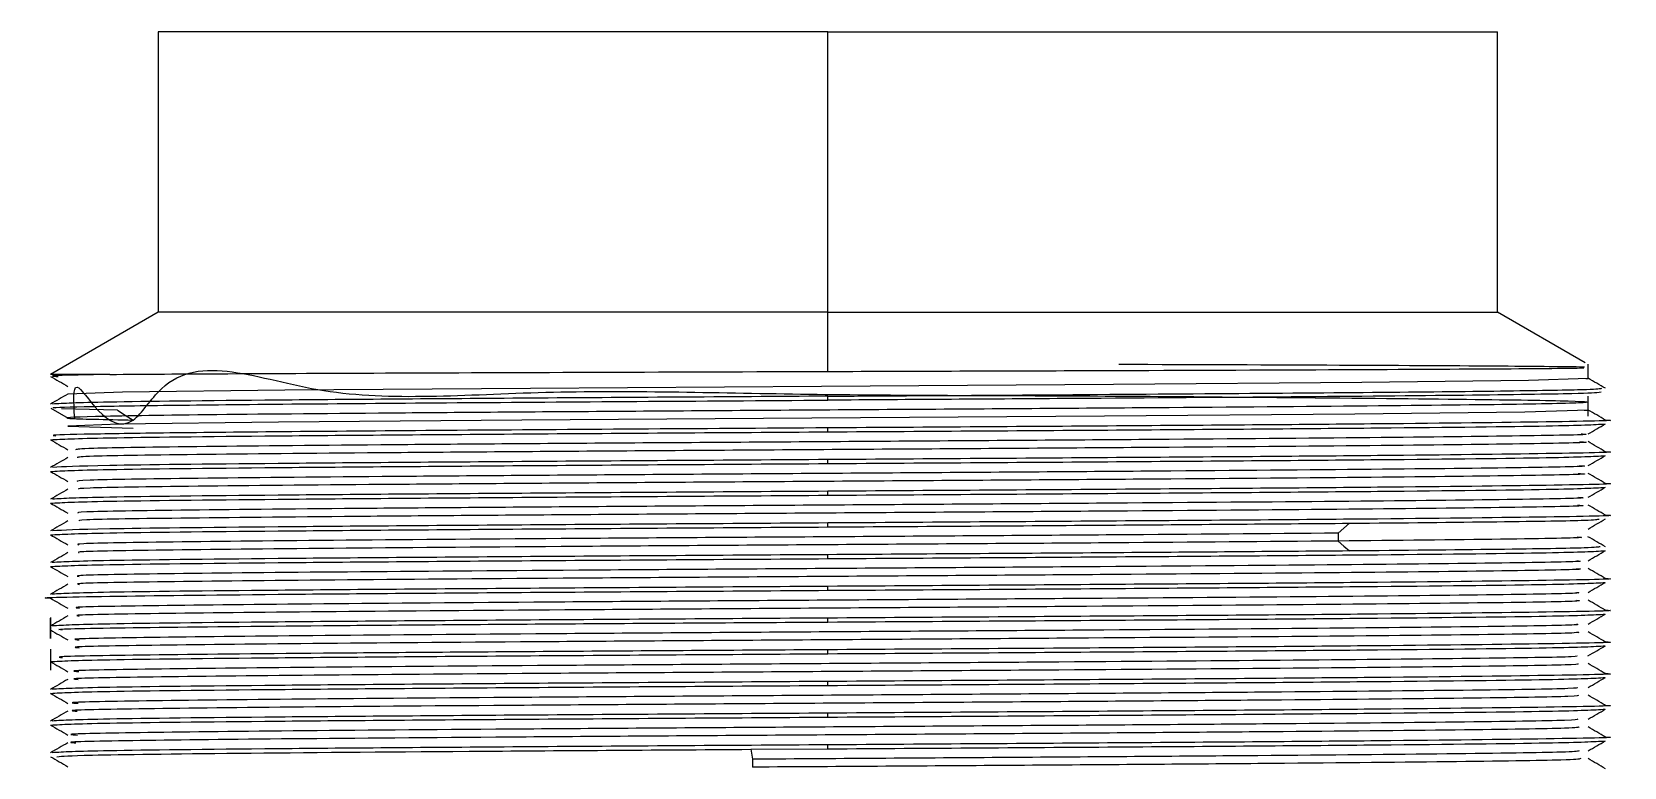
# Model space of a CAD drawing. Header units: millimetres. Extents: x 101 to 291, y 114 to 180.
# Drawn here: x 217.64 to 224.12, y 177.11 to 180.1 of the extents above; entities that cross this region are included whole.
import ezdxf

# ---------------------------------------------------------------- set-up
doc = ezdxf.new("R2010")
doc.units = ezdxf.units.MM

msp = doc.modelspace()

# ---------------------------------------------------------------- linework, layer by layer
at = {"color": 7, "linetype": 'Continuous', "lineweight": 25}
for p, q in [((218.1586, 180.0999), (218.1586, 178.9589)), ((220.8836, 180.0999), (218.1586, 180.0999)), ((220.8836, 178.9589), (220.8836, 180.0999)), ((220.8836, 180.0999), (223.6086, 180.0999)), ((223.6086, 178.9589), (223.6086, 180.0999)), ((218.1586, 178.9589), (217.72, 178.7057)), ((220.8836, 178.9589), (218.1586, 178.9589)), ((220.8836, 178.7178), (220.8836, 178.9589)), ((220.8836, 178.9589), (223.6086, 178.9589)), ((223.9646, 178.7534), (223.6086, 178.9589)), ((223.9772, 178.6894), (223.9772, 178.7468)), ((217.9609, 178.7057), (217.72, 178.7057)), ((220.8836, 178.6009), (220.8836, 178.617)), ((223.9772, 178.5355), (223.9772, 178.6178)), ((217.7207, 178.5684), (217.7914, 178.5276)), ((217.9919, 178.56), (217.7651, 178.5652)), ((220.8836, 178.4719), (220.8836, 178.488)), ((220.8836, 178.3429), (220.8836, 178.359)), ((220.8836, 178.2139), (220.8836, 178.23)), ((220.8836, 178.0849), (220.8836, 178.101)), ((222.9598, 178.0597), (222.9598, 178.0274)), ((220.8836, 177.9559), (220.8836, 177.972)), ((220.8836, 177.8269), (220.8836, 177.843)), ((217.72, 177.7165), (217.72, 177.6309)), ((217.72, 177.714), (217.72, 177.6309)), ((217.72, 177.6309), (217.72, 177.714)), ((220.8836, 177.6979), (220.8836, 177.714)), ((217.72, 177.5875), (217.72, 177.5019)), ((220.8836, 177.5689), (220.8836, 177.585)), ((220.8836, 177.4399), (220.8836, 177.456)), ((220.8836, 177.3109), (220.8836, 177.327)), ((220.5696, 177.1798), (220.8836, 177.1819)), ((220.5696, 177.1799), (220.5765, 177.1396)), ((220.8836, 177.1819), (220.8836, 177.198)), ((220.5765, 177.1395), (220.5765, 177.1073))]:
    msp.add_line(p, q, dxfattribs=at)
at = {"color": 7, "linetype": 'Continuous', "lineweight": 25, "flags": 128}
for points in [[(223.9677, 178.6897), (223.9773, 178.6894), (223.7345, 178.6813), (223.0559, 178.6732), (222.0454, 178.6651), (220.8572, 178.657), (219.6731, 178.649), (218.674, 178.6409), (218.0125, 178.6328), (217.7899, 178.6247), (217.7899, 178.6247)], [(223.9615, 178.5607), (223.9769, 178.5601), (223.7193, 178.552), (223.0283, 178.5439), (222.0095, 178.5359), (220.8187, 178.5278), (219.6378, 178.5197), (218.6473, 178.5116), (217.9986, 178.5036), (217.7908, 178.4955), (218.0557, 178.4874), (218.0557, 178.4874)], [(217.9919, 178.5601), (218.0238, 178.5399), (218.0557, 178.5198)], [(223.0066, 178.1), (222.9832, 178.0799), (222.9598, 178.0597)], [(222.9598, 178.0274), (222.9832, 178.0072), (223.0066, 177.9871)]]:
    msp.add_lwpolyline(points, dxfattribs=at)
at = {"color": 7, "linetype": 'Continuous', "lineweight": 25}
for points, knots in [([(217.8184, 178.5282), (217.8141, 178.5928), (217.8026, 178.7671), (217.9886, 178.3756), (218.2628, 178.8277), (218.7987, 178.5695), (219.7105, 178.6518), (220.7709, 178.6208), (221.8416, 178.6201), (222.8006, 178.6113), (223.5343, 178.6047), (223.9567, 178.5975), (224.0182, 178.5905), (223.7116, 178.5834), (223.0729, 178.5764), (222.1771, 178.5693), (221.1294, 178.5622), (220.0528, 178.5551), (219.0742, 178.5481), (218.3063, 178.541), (217.8475, 178.5339), (217.7215, 178.5269), (217.9443, 178.5221), (218.0557, 178.5198)], [0, 0, 0, 0, 0.023196, 0.062577, 0.076601, 0.127902, 0.179203, 0.230505, 0.281806, 0.333107, 0.384408, 0.435709, 0.487009, 0.538309, 0.589609, 0.640908, 0.692207, 0.743506, 0.794805, 0.846104, 0.897403, 0.948702, 1, 1, 1, 1]), ([(217.9609, 178.7057), (218.1057, 178.7067), (218.3951, 178.7087), (219.1091, 178.7117), (219.9556, 178.7148), (220.5744, 178.7168), (220.8836, 178.7178)], [0, 0, 0, 0, 0.2506226, 0.5008305, 0.7506229, 1, 1, 1, 1]), ([(220.8836, 178.7178), (221.2428, 178.719), (221.9603, 178.7213), (222.9115, 178.7248), (223.6059, 178.7284), (223.9799, 178.7314), (223.9604, 178.7332), (223.9534, 178.7339)], [0, 0, 0, 0, 0.219522, 0.438617, 0.657284, 0.875524, 1, 1, 1, 1]), ([(223.962, 178.7354), (223.872, 178.7366), (223.6921, 178.7389), (223.0092, 178.7425), (222.3812, 178.7448), (222.0675, 178.746)], [0, 0, 0, 0, 0.3339896, 0.6673227, 1, 1, 1, 1]), ([(217.7198, 178.6977), (217.7316, 178.6909), (217.7551, 178.6773), (217.7787, 178.6637), (217.7905, 178.6569)], [0, 0, 0, 0, 0.5, 1, 1, 1, 1]), ([(217.9609, 178.7057), (217.8414, 178.7035), (217.6906, 178.7007), (217.7408, 178.698), (217.7512, 178.6974)], [0, 0, 0, 0, 0.79261, 1, 1, 1, 1]), ([(220.8836, 178.617), (221.1683, 178.6188), (221.7378, 178.6225), (222.5296, 178.6281), (223.2038, 178.6336), (223.7039, 178.6392), (224.0076, 178.6445), (224.0252, 178.6479), (224.0333, 178.6495)], [0, 0, 0, 0, 0.170584, 0.341168, 0.511752, 0.682336, 0.85292, 1, 1, 1, 1]), ([(224.0474, 178.6491), (224.0356, 178.656), (224.012, 178.6696), (223.9885, 178.6832), (223.9767, 178.69)], [0, 0, 0, 0, 0.500021, 1, 1, 1, 1]), ([(217.7904, 178.6255), (217.7786, 178.6187), (217.755, 178.6051), (217.7315, 178.5914), (217.7197, 178.5846)], [0, 0, 0, 0, 0.500021, 1, 1, 1, 1]), ([(220.8836, 178.617), (220.469, 178.6143), (219.6399, 178.6089), (218.5947, 178.6009), (217.8686, 178.5929), (217.774, 178.5876), (217.7275, 178.585)], [0, 0, 0, 0, 0.251947, 0.503893, 0.75584, 1, 1, 1, 1]), ([(217.7412, 178.5686), (217.7353, 178.5692), (217.7108, 178.5714), (217.8665, 178.5754), (218.2018, 178.5805), (218.7157, 178.5856), (219.3592, 178.5907), (220.0974, 178.5958), (220.6215, 178.5992), (220.8836, 178.6009)], [0, 0, 0, 0, 0.050507, 0.208756, 0.367004, 0.525254, 0.683502, 0.841751, 1, 1, 1, 1]), ([(224.0301, 178.6328), (224.0087, 178.6309), (223.963, 178.6268), (223.5093, 178.6205), (222.8018, 178.614), (221.8926, 178.6074), (221.2199, 178.6031), (220.8836, 178.6009)], [0, 0, 0, 0, 0.18049, 0.385367, 0.590245, 0.795123, 1, 1, 1, 1]), ([(224.0401, 178.5205), (224.0426, 178.5204), (224.1273, 178.5177), (223.8472, 178.5122), (223.1883, 178.5041), (222.1234, 178.4961), (221.2969, 178.4907), (220.8836, 178.488)], [0, 0, 0, 0, 0.007261, 0.255445, 0.50363, 0.751815, 1, 1, 1, 1]), ([(224.0474, 178.5201), (224.0356, 178.5269), (224.0122, 178.5404), (223.9888, 178.554), (223.9772, 178.5607)], [0, 0, 0, 0, 0.503511, 1, 1, 1, 1]), ([(217.7201, 178.4396), (217.7677, 178.4423), (217.8628, 178.4477), (218.5943, 178.4557), (219.64, 178.4638), (220.4691, 178.4692), (220.8836, 178.4719)], [0, 0, 0, 0, 0.249949, 0.499966, 0.749983, 1, 1, 1, 1]), ([(220.8836, 178.488), (220.6215, 178.4863), (220.0974, 178.4829), (219.3592, 178.4778), (218.7157, 178.4727), (218.2018, 178.4676), (217.8665, 178.4625), (217.7108, 178.4585), (217.7353, 178.4563), (217.7412, 178.4558)], [0, 0, 0, 0, 0.158297, 0.316595, 0.474892, 0.63319, 0.791487, 0.949785, 1, 1, 1, 1]), ([(223.9485, 178.4636), (223.9567, 178.4631), (224.0089, 178.4603), (223.7364, 178.455), (223.1399, 178.4479), (222.2366, 178.4407), (221.1777, 178.4335), (220.0816, 178.4263), (219.0804, 178.4191), (218.3094, 178.4119), (217.8437, 178.4052), (217.8287, 178.401), (217.8221, 178.3991)], [0, 0, 0, 0, 0.020822, 0.132284, 0.243745, 0.355206, 0.466665, 0.578125, 0.689583, 0.801041, 0.912498, 1, 1, 1, 1]), ([(220.8836, 178.4719), (221.2982, 178.4746), (222.1273, 178.4799), (223.173, 178.488), (223.9045, 178.4961), (223.9996, 178.5014), (224.0471, 178.5041)], [0, 0, 0, 0, 0.2500116, 0.5000231, 0.7500345, 1, 1, 1, 1]), ([(223.9767, 178.4634), (223.9886, 178.4702), (224.0122, 178.4839), (224.0359, 178.4975), (224.0477, 178.5044)], [0, 0, 0, 0, 0.499998, 1, 1, 1, 1]), ([(217.7196, 178.4399), (217.7314, 178.433), (217.7551, 178.4194), (217.7787, 178.4057), (217.7905, 178.3989)], [0, 0, 0, 0, 0.5, 1, 1, 1, 1]), ([(223.9415, 178.4318), (223.9533, 178.4312), (224.0115, 178.4282), (223.7387, 178.4228), (223.1393, 178.4156), (222.2368, 178.4084), (221.1776, 178.4012), (220.0817, 178.394), (219.0801, 178.3868), (218.3103, 178.3796), (217.8515, 178.3731), (217.8351, 178.369), (217.8283, 178.3673)], [0, 0, 0, 0, 0.028204, 0.139664, 0.251124, 0.362583, 0.474041, 0.585499, 0.696955, 0.808412, 0.919867, 1, 1, 1, 1]), ([(224.0396, 178.3915), (224.0422, 178.3914), (224.1273, 178.3886), (223.8473, 178.3832), (223.1882, 178.3751), (222.1234, 178.3671), (221.2969, 178.3617), (220.8836, 178.359)], [0, 0, 0, 0, 0.00778, 0.255835, 0.50389, 0.751945, 1, 1, 1, 1]), ([(224.0476, 178.3911), (224.0358, 178.3979), (224.0121, 178.4115), (223.9885, 178.4252), (223.9767, 178.432)], [0, 0, 0, 0, 0.499979, 1, 1, 1, 1]), ([(217.7906, 178.3675), (217.7788, 178.3607), (217.7551, 178.347), (217.7314, 178.3334), (217.7196, 178.3266)], [0, 0, 0, 0, 0.499989, 1, 1, 1, 1]), ([(217.7201, 178.3106), (217.7677, 178.3133), (217.8628, 178.3187), (218.5943, 178.3268), (219.64, 178.3348), (220.4691, 178.3402), (220.8836, 178.3429)], [0, 0, 0, 0, 0.24995, 0.499966, 0.749983, 1, 1, 1, 1]), ([(220.8836, 178.359), (220.469, 178.3563), (219.6399, 178.3509), (218.5947, 178.3429), (217.8687, 178.3349), (217.7742, 178.3296), (217.7276, 178.327)], [0, 0, 0, 0, 0.251988, 0.503977, 0.755965, 1, 1, 1, 1]), ([(223.9422, 178.3346), (223.9518, 178.334), (224.0006, 178.331), (223.7126, 178.3256), (223.0963, 178.3185), (222.1816, 178.3113), (221.1171, 178.3041), (220.023, 178.2969), (219.0305, 178.2897), (218.2756, 178.2825), (217.8331, 178.276), (217.8291, 178.2718), (217.8274, 178.2701)], [0, 0, 0, 0, 0.027236, 0.138666, 0.250096, 0.361527, 0.472959, 0.58439, 0.695823, 0.807255, 0.918687, 1, 1, 1, 1]), ([(220.8836, 178.3429), (221.2982, 178.3456), (222.1273, 178.3509), (223.173, 178.359), (223.9045, 178.3671), (223.9996, 178.3724), (224.0471, 178.3751)], [0, 0, 0, 0, 0.250012, 0.500023, 0.750035, 1, 1, 1, 1]), ([(223.9768, 178.3344), (223.9887, 178.3412), (224.0123, 178.3549), (224.036, 178.3685), (224.0478, 178.3754)], [0, 0, 0, 0, 0.499998, 1, 1, 1, 1]), ([(217.7196, 178.3109), (217.7314, 178.304), (217.7551, 178.2904), (217.7787, 178.2767), (217.7905, 178.2699)], [0, 0, 0, 0, 0.4999887, 1, 1, 1, 1]), ([(223.9367, 178.3028), (223.9495, 178.302), (224.0038, 178.2989), (223.7147, 178.2934), (223.0958, 178.2862), (222.1817, 178.279), (221.117, 178.2718), (220.0231, 178.2646), (219.0302, 178.2574), (218.2766, 178.2502), (217.8403, 178.2438), (217.8345, 178.2399), (217.8322, 178.2383)], [0, 0, 0, 0, 0.034582, 0.146009, 0.257438, 0.368867, 0.480297, 0.591727, 0.703157, 0.814587, 0.926017, 1, 1, 1, 1]), ([(224.0392, 178.2625), (224.042, 178.2624), (224.1273, 178.2597), (223.8474, 178.2542), (223.1882, 178.2461), (222.1234, 178.2381), (221.2969, 178.2327), (220.8836, 178.23)], [0, 0, 0, 0, 0.008175, 0.256131, 0.504088, 0.752044, 1, 1, 1, 1]), ([(224.0477, 178.2621), (224.0359, 178.2689), (224.0122, 178.2826), (223.9886, 178.2962), (223.9767, 178.303)], [0, 0, 0, 0, 0.500011, 1, 1, 1, 1]), ([(217.7906, 178.2385), (217.7788, 178.2317), (217.7551, 178.218), (217.7315, 178.2044), (217.7196, 178.1975)], [0, 0, 0, 0, 0.499989, 1, 1, 1, 1]), ([(217.7201, 178.1816), (217.7677, 178.1843), (217.8628, 178.1897), (218.5943, 178.1977), (219.64, 178.2058), (220.4691, 178.2112), (220.8836, 178.2139)], [0, 0, 0, 0, 0.24995, 0.499966, 0.749983, 1, 1, 1, 1]), ([(220.8836, 178.23), (220.469, 178.2273), (219.6399, 178.2219), (218.5947, 178.2139), (217.8687, 178.2059), (217.7741, 178.2006), (217.7275, 178.198)], [0, 0, 0, 0, 0.251959, 0.503919, 0.755878, 1, 1, 1, 1]), ([(223.9374, 178.2056), (223.9476, 178.2049), (223.992, 178.2018), (223.6874, 178.1962), (223.0519, 178.1891), (222.126, 178.1819), (221.0563, 178.1747), (219.9648, 178.1675), (218.9814, 178.1603), (218.243, 178.1531), (217.8232, 178.1467), (217.8293, 178.1427), (217.8317, 178.1411)], [0, 0, 0, 0, 0.033289, 0.144759, 0.256229, 0.367698, 0.479168, 0.590639, 0.702109, 0.813581, 0.925053, 1, 1, 1, 1]), ([(220.8836, 178.2139), (221.2982, 178.2166), (222.1273, 178.2219), (223.173, 178.23), (223.9045, 178.2381), (223.9996, 178.2434), (224.0471, 178.2461)], [0, 0, 0, 0, 0.250012, 0.500023, 0.750035, 1, 1, 1, 1]), ([(223.9767, 178.2054), (223.9886, 178.2122), (224.0122, 178.2259), (224.0359, 178.2395), (224.0477, 178.2464)], [0, 0, 0, 0, 0.4999901, 1, 1, 1, 1]), ([(217.7195, 178.1819), (217.7313, 178.175), (217.7549, 178.1614), (217.7786, 178.1477), (217.7904, 178.1409)], [0, 0, 0, 0, 0.50001, 1, 1, 1, 1]), ([(223.9333, 178.1738), (223.9465, 178.1729), (223.9957, 178.1696), (223.6893, 178.164), (223.0515, 178.1568), (222.1261, 178.1496), (221.0563, 178.1424), (219.9649, 178.1352), (218.9811, 178.128), (218.2441, 178.1208), (217.8299, 178.1146), (217.8337, 178.1107), (217.8352, 178.1093)], [0, 0, 0, 0, 0.040591, 0.152057, 0.263524, 0.374991, 0.486458, 0.597926, 0.709394, 0.820862, 0.932332, 1, 1, 1, 1]), ([(224.0396, 178.1335), (224.0422, 178.1334), (224.1273, 178.1306), (223.8473, 178.1252), (223.1882, 178.1171), (222.1234, 178.1091), (221.2969, 178.1037), (220.8836, 178.101)], [0, 0, 0, 0, 0.007793, 0.255844, 0.503896, 0.751948, 1, 1, 1, 1]), ([(224.0477, 178.1331), (224.0358, 178.1399), (224.0122, 178.1535), (223.9885, 178.1672), (223.9767, 178.174)], [0, 0, 0, 0, 0.50001, 1, 1, 1, 1]), ([(217.7905, 178.1095), (217.7787, 178.1027), (217.7551, 178.089), (217.7314, 178.0754), (217.7196, 178.0686)], [0, 0, 0, 0, 0.50001, 1, 1, 1, 1]), ([(217.7201, 178.0526), (217.7677, 178.0553), (217.8628, 178.0607), (218.5943, 178.0687), (219.64, 178.0768), (220.4691, 178.0822), (220.8836, 178.0849)], [0, 0, 0, 0, 0.24995, 0.499966, 0.749983, 1, 1, 1, 1]), ([(220.8836, 178.101), (220.469, 178.0983), (219.6399, 178.0929), (218.5947, 178.0849), (217.8689, 178.0769), (217.7743, 178.0716), (217.7278, 178.069)], [0, 0, 0, 0, 0.2520394, 0.5040791, 0.7561187, 1, 1, 1, 1]), ([(220.8836, 178.0849), (221.2755, 178.0874), (222.0593, 178.0924), (222.6909, 178.0975), (223.0067, 178.1)], [0, 0, 0, 0, 0.5000001, 1, 1, 1, 1]), ([(223.0067, 178.1), (223.2214, 178.102), (223.651, 178.1062), (223.9985, 178.1119), (224.0152, 178.1155), (224.0225, 178.1171)], [0, 0, 0, 0, 0.360054, 0.720107, 1, 1, 1, 1]), ([(223.9767, 178.0764), (223.9885, 178.0832), (224.0121, 178.0969), (224.0358, 178.1105), (224.0476, 178.1174)], [0, 0, 0, 0, 0.500011, 1, 1, 1, 1]), ([(217.7196, 178.0529), (217.7314, 178.046), (217.7551, 178.0324), (217.7787, 178.0187), (217.7905, 178.0119)], [0, 0, 0, 0, 0.4999788, 1, 1, 1, 1]), ([(222.9598, 178.0597), (222.6674, 178.0573), (222.0826, 178.0525), (220.9921, 178.0453), (219.9077, 178.0381), (218.9326, 178.0309), (218.2114, 178.0237), (217.8132, 178.0174), (217.8287, 178.0136), (217.8347, 178.0121)], [0, 0, 0, 0, 0.151087, 0.302174, 0.453261, 0.60435, 0.755439, 0.906529, 1, 1, 1, 1]), ([(222.9598, 178.0274), (222.6674, 178.025), (222.0826, 178.0202), (220.9921, 178.013), (219.9078, 178.0058), (218.9323, 177.9986), (218.2125, 177.9914), (217.8193, 177.9853), (217.8322, 177.9816), (217.8368, 177.9803)], [0, 0, 0, 0, 0.152581, 0.305161, 0.457743, 0.610326, 0.762909, 0.915492, 1, 1, 1, 1]), ([(223.9326, 178.0445), (223.9438, 178.0436), (223.9842, 178.0403), (223.675, 178.0346), (223.1982, 178.0298), (222.9598, 178.0274)], [0, 0, 0, 0, 0.1611972, 0.580599, 1, 1, 1, 1]), ([(224.0256, 178.0045), (224.0183, 178.0028), (224.002, 177.9991), (223.6513, 177.9933), (223.2216, 177.9892), (223.0067, 177.9871)], [0, 0, 0, 0, 0.289847, 0.644923, 1, 1, 1, 1]), ([(224.0476, 178.004), (224.0358, 178.0109), (224.0121, 178.0245), (223.9885, 178.0382), (223.9766, 178.045)], [0, 0, 0, 0, 0.5, 1, 1, 1, 1]), ([(217.7906, 177.9805), (217.7788, 177.9737), (217.7552, 177.9601), (217.7316, 177.9465), (217.7198, 177.9396)], [0, 0, 0, 0, 0.5, 1, 1, 1, 1]), ([(217.7201, 177.9236), (217.7677, 177.9263), (217.8628, 177.9317), (218.5943, 177.9397), (219.64, 177.9478), (220.4691, 177.9532), (220.8836, 177.9559)], [0, 0, 0, 0, 0.24995, 0.499966, 0.749983, 1, 1, 1, 1]), ([(220.8836, 177.972), (220.469, 177.9693), (219.6399, 177.9639), (218.5947, 177.9559), (217.8685, 177.9479), (217.7739, 177.9426), (217.7273, 177.94)], [0, 0, 0, 0, 0.251907, 0.503814, 0.755721, 1, 1, 1, 1]), ([(223.9314, 177.9476), (223.9409, 177.9466), (223.9739, 177.9432), (223.6337, 177.9375), (222.9609, 177.9303), (222.0135, 177.9231), (220.9347, 177.9159), (219.8493, 177.9087), (218.8852, 177.9015), (218.1809, 177.8943), (217.8039, 177.8882), (217.828, 177.8844), (217.8367, 177.8831)], [0, 0, 0, 0, 0.045509, 0.156977, 0.268446, 0.379914, 0.491382, 0.60285, 0.714319, 0.825788, 0.937258, 1, 1, 1, 1]), ([(220.8836, 177.9559), (221.2982, 177.9586), (222.1273, 177.9639), (223.173, 177.972), (223.9045, 177.9801), (223.9996, 177.9854), (224.0471, 177.9881)], [0, 0, 0, 0, 0.250012, 0.500023, 0.750035, 1, 1, 1, 1]), ([(223.0067, 177.9871), (222.6909, 177.9846), (222.0593, 177.9795), (221.2755, 177.9745), (220.8836, 177.972)], [0, 0, 0, 0, 0.5, 1, 1, 1, 1]), ([(223.9767, 177.9474), (223.9886, 177.9542), (224.0122, 177.9679), (224.0359, 177.9815), (224.0477, 177.9884)], [0, 0, 0, 0, 0.499989, 1, 1, 1, 1]), ([(217.7195, 177.9239), (217.7313, 177.917), (217.755, 177.9034), (217.7786, 177.8897), (217.7904, 177.8829)], [0, 0, 0, 0, 0.500002, 1, 1, 1, 1]), ([(223.93, 177.9158), (223.9418, 177.9146), (223.9787, 177.9111), (223.6352, 177.9052), (222.9606, 177.898), (222.0136, 177.8908), (220.9346, 177.8836), (219.8494, 177.8764), (218.8848, 177.8692), (218.1821, 177.862), (217.8094, 177.8561), (217.8304, 177.8525), (217.8374, 177.8513)], [0, 0, 0, 0, 0.052693, 0.164157, 0.275622, 0.387086, 0.49855, 0.610014, 0.721479, 0.832944, 0.94441, 1, 1, 1, 1]), ([(224.0401, 177.8755), (224.0426, 177.8754), (224.1273, 177.8726), (223.8472, 177.8672), (223.1883, 177.8591), (222.1234, 177.8511), (221.2969, 177.8457), (220.8836, 177.843)], [0, 0, 0, 0, 0.0072542, 0.2554406, 0.503627, 0.7518134, 1, 1, 1, 1]), ([(224.0475, 177.8751), (224.0357, 177.8819), (224.0121, 177.8956), (223.9885, 177.9092), (223.9768, 177.916)], [0, 0, 0, 0, 0.500021, 1, 1, 1, 1]), ([(217.7271, 177.7944), (217.7247, 177.7945), (217.6399, 177.7972), (217.9201, 177.8027), (218.579, 177.8107), (219.6438, 177.8188), (220.4703, 177.8242), (220.8836, 177.8269)], [0, 0, 0, 0, 0.007272, 0.255454, 0.503636, 0.751818, 1, 1, 1, 1]), ([(217.7905, 177.8515), (217.7787, 177.8447), (217.7551, 177.8311), (217.7315, 177.8175), (217.7197, 177.8106)], [0, 0, 0, 0, 0.500021, 1, 1, 1, 1]), ([(220.8836, 177.843), (220.469, 177.8403), (219.6399, 177.8349), (218.5947, 177.8269), (217.8684, 177.8189), (217.7738, 177.8136), (217.7273, 177.811)], [0, 0, 0, 0, 0.251888, 0.503777, 0.755665, 1, 1, 1, 1]), ([(223.9301, 177.8186), (223.9384, 177.8175), (223.9646, 177.814), (223.6052, 177.8081), (222.9144, 177.8009), (221.9566, 177.7937), (220.8738, 177.7865), (219.7921, 177.7793), (218.8381, 177.7721), (218.1513, 177.7649), (217.7945, 177.7589), (217.8266, 177.7553), (217.8375, 177.7541)], [0, 0, 0, 0, 0.051567, 0.163014, 0.274462, 0.385908, 0.497354, 0.608799, 0.720243, 0.831687, 0.94313, 1, 1, 1, 1]), ([(220.8836, 177.8269), (221.2982, 177.8296), (222.1273, 177.8349), (223.173, 177.843), (223.9045, 177.8511), (223.9996, 177.8564), (224.0471, 177.8591)], [0, 0, 0, 0, 0.2500116, 0.5000231, 0.7500345, 1, 1, 1, 1]), ([(223.9767, 177.8184), (223.9885, 177.8252), (224.0121, 177.8389), (224.0358, 177.8525), (224.0476, 177.8593)], [0, 0, 0, 0, 0.5, 1, 1, 1, 1]), ([(217.7195, 177.7948), (217.7313, 177.788), (217.755, 177.7744), (217.7786, 177.7607), (217.7905, 177.7539)], [0, 0, 0, 0, 0.499979, 1, 1, 1, 1]), ([(223.9301, 177.7868), (223.9403, 177.7855), (223.9698, 177.7818), (223.6066, 177.7758), (222.9141, 177.7686), (221.9567, 177.7614), (220.8737, 177.7542), (219.7921, 177.747), (218.8377, 177.7398), (218.1527, 177.7326), (217.7995, 177.7268), (217.8281, 177.7233), (217.8369, 177.7223)], [0, 0, 0, 0, 0.058702, 0.17015, 0.281597, 0.393044, 0.50449, 0.615935, 0.72738, 0.838824, 0.950268, 1, 1, 1, 1]), ([(224.0405, 177.7465), (224.0428, 177.7464), (224.1273, 177.7437), (223.8471, 177.7382), (223.1883, 177.7301), (222.1234, 177.7221), (221.2969, 177.7167), (220.8836, 177.714)], [0, 0, 0, 0, 0.006929, 0.255197, 0.503464, 0.751732, 1, 1, 1, 1]), ([(224.0475, 177.7461), (224.0357, 177.7529), (224.0121, 177.7666), (223.9885, 177.7802), (223.9767, 177.787)], [0, 0, 0, 0, 0.500011, 1, 1, 1, 1]), ([(217.7904, 177.7225), (217.7786, 177.7157), (217.755, 177.7021), (217.7314, 177.6884), (217.7196, 177.6816)], [0, 0, 0, 0, 0.500011, 1, 1, 1, 1]), ([(220.8836, 177.714), (220.469, 177.7113), (219.6399, 177.7059), (218.5947, 177.6979), (217.8679, 177.6899), (217.7733, 177.6846), (217.7266, 177.682)], [0, 0, 0, 0, 0.251715, 0.503431, 0.755147, 1, 1, 1, 1]), ([(217.7687, 177.6656), (217.7578, 177.6667), (217.7229, 177.6702), (218.0818, 177.6761), (218.7847, 177.6834), (219.7681, 177.6906), (220.5118, 177.6955), (220.8836, 177.6979)], [0, 0, 0, 0, 0.10121, 0.325908, 0.550605, 0.775303, 1, 1, 1, 1]), ([(223.9299, 177.6896), (223.9362, 177.6883), (223.9548, 177.6847), (223.5754, 177.6787), (222.8671, 177.6715), (221.8993, 177.6643), (220.8129, 177.6571), (219.7353, 177.6499), (218.7917, 177.6427), (218.1228, 177.6355), (217.7855, 177.6296), (217.8247, 177.6262), (217.837, 177.6251)], [0, 0, 0, 0, 0.057729, 0.16915, 0.280572, 0.391995, 0.503418, 0.614842, 0.726266, 0.83769, 0.949113, 1, 1, 1, 1]), ([(220.8836, 177.6979), (221.2982, 177.7006), (222.1273, 177.7059), (223.173, 177.714), (223.9045, 177.7221), (223.9996, 177.7274), (224.0471, 177.7301)], [0, 0, 0, 0, 0.2500116, 0.5000231, 0.7500345, 1, 1, 1, 1]), ([(223.9767, 177.6894), (223.9885, 177.6962), (224.0122, 177.7099), (224.0358, 177.7235), (224.0477, 177.7303)], [0, 0, 0, 0, 0.500011, 1, 1, 1, 1]), ([(217.7196, 177.6658), (217.7315, 177.659), (217.7551, 177.6453), (217.7788, 177.6317), (217.7906, 177.6248)], [0, 0, 0, 0, 0.499998, 1, 1, 1, 1]), ([(223.9311, 177.6578), (223.9391, 177.6564), (223.9606, 177.6526), (223.5768, 177.6464), (222.8668, 177.6392), (221.8994, 177.632), (220.8129, 177.6248), (219.7353, 177.6176), (218.7915, 177.6104), (218.1236, 177.6033), (217.7878, 177.5974), (217.825, 177.594), (217.836, 177.593)], [0, 0, 0, 0, 0.06468, 0.17572, 0.28676, 0.397802, 0.508844, 0.619886, 0.730929, 0.841971, 0.953014, 1, 1, 1, 1]), ([(224.0404, 177.6175), (224.0427, 177.6174), (224.1273, 177.6146), (223.8471, 177.6092), (223.1883, 177.6011), (222.1234, 177.5931), (221.2969, 177.5877), (220.8836, 177.585)], [0, 0, 0, 0, 0.0070012, 0.2552509, 0.5035005, 0.7517502, 1, 1, 1, 1]), ([(224.0475, 177.6171), (224.0357, 177.6239), (224.0121, 177.6376), (223.9885, 177.6512), (223.9767, 177.658)], [0, 0, 0, 0, 0.499989, 1, 1, 1, 1]), ([(217.7201, 177.5366), (217.7677, 177.5393), (217.8628, 177.5447), (218.5943, 177.5528), (219.64, 177.5608), (220.4691, 177.5662), (220.8836, 177.5689)], [0, 0, 0, 0, 0.24995, 0.499966, 0.749983, 1, 1, 1, 1]), ([(220.8836, 177.585), (220.5118, 177.5826), (219.7682, 177.5778), (218.7845, 177.5705), (218.0825, 177.5633), (217.725, 177.5574), (217.7583, 177.554), (217.7682, 177.553)], [0, 0, 0, 0, 0.226117, 0.452235, 0.678353, 0.90447, 1, 1, 1, 1]), ([(223.9308, 177.5606), (223.9345, 177.5592), (223.9446, 177.5554), (223.5446, 177.5493), (222.819, 177.5421), (221.8416, 177.5349), (220.7521, 177.5277), (219.6789, 177.5205), (218.7462, 177.5133), (218.0956, 177.5061), (217.777, 177.5004), (217.8226, 177.497), (217.8357, 177.4961)], [0, 0, 0, 0, 0.063683, 0.175119, 0.286556, 0.397992, 0.509427, 0.620862, 0.732296, 0.843729, 0.955162, 1, 1, 1, 1]), ([(220.8836, 177.5689), (221.2982, 177.5716), (222.1273, 177.5769), (223.173, 177.585), (223.9045, 177.5931), (223.9996, 177.5984), (224.0471, 177.6011)], [0, 0, 0, 0, 0.250012, 0.500023, 0.750035, 1, 1, 1, 1]), ([(223.9766, 177.5604), (223.9885, 177.5672), (224.0121, 177.5808), (224.0358, 177.5945), (224.0476, 177.6013)], [0, 0, 0, 0, 0.4999887, 1, 1, 1, 1]), ([(217.7195, 177.5368), (217.7313, 177.53), (217.755, 177.5163), (217.7787, 177.5027), (217.7905, 177.4958)], [0, 0, 0, 0, 0.5000098, 1, 1, 1, 1]), ([(223.9335, 177.5288), (223.9384, 177.5272), (223.951, 177.5233), (223.5459, 177.517), (222.8188, 177.5098), (221.8417, 177.5026), (220.752, 177.4954), (219.679, 177.4882), (218.7457, 177.481), (218.0973, 177.4739), (217.781, 177.4683), (217.822, 177.4651), (217.8324, 177.4642)], [0, 0, 0, 0, 0.070925, 0.182364, 0.293803, 0.405242, 0.516679, 0.628117, 0.739553, 0.850989, 0.962424, 1, 1, 1, 1]), ([(224.0407, 177.4885), (224.0429, 177.4884), (224.1273, 177.4856), (223.847, 177.4802), (223.1883, 177.4721), (222.1234, 177.4641), (221.2969, 177.4587), (220.8836, 177.456)], [0, 0, 0, 0, 0.006654, 0.254991, 0.503327, 0.751663, 1, 1, 1, 1]), ([(224.0477, 177.488), (224.0358, 177.4948), (224.0122, 177.5085), (223.9885, 177.5222), (223.9767, 177.529)], [0, 0, 0, 0, 0.4999887, 1, 1, 1, 1]), ([(217.7904, 177.4645), (217.7786, 177.4576), (217.7549, 177.444), (217.7312, 177.4303), (217.7194, 177.4235)], [0, 0, 0, 0, 0.500001, 1, 1, 1, 1]), ([(217.7201, 177.4076), (217.7677, 177.4103), (217.8628, 177.4157), (218.5943, 177.4237), (219.64, 177.4318), (220.4691, 177.4372), (220.8836, 177.4399)], [0, 0, 0, 0, 0.24995, 0.499966, 0.749983, 1, 1, 1, 1]), ([(220.8836, 177.456), (220.469, 177.4533), (219.6399, 177.4479), (218.5946, 177.4399), (217.8676, 177.4319), (217.7729, 177.4266), (217.7262, 177.424)], [0, 0, 0, 0, 0.251605, 0.503211, 0.754817, 1, 1, 1, 1]), ([(223.9328, 177.4316), (223.9332, 177.4301), (223.934, 177.4262), (223.5127, 177.4199), (222.7703, 177.4127), (221.7836, 177.4055), (220.6913, 177.3983), (219.6231, 177.3911), (218.7013, 177.3839), (218.0695, 177.3767), (217.7688, 177.3711), (217.8198, 177.3679), (217.8329, 177.3671)], [0, 0, 0, 0, 0.06984, 0.181277, 0.292715, 0.404154, 0.515594, 0.627034, 0.738475, 0.849916, 0.961357, 1, 1, 1, 1]), ([(220.8836, 177.4399), (221.2982, 177.4426), (222.1273, 177.4479), (223.173, 177.456), (223.9045, 177.4641), (223.9996, 177.4694), (224.0471, 177.4721)], [0, 0, 0, 0, 0.250012, 0.500023, 0.750035, 1, 1, 1, 1]), ([(223.9767, 177.4313), (223.9885, 177.4382), (224.0122, 177.4518), (224.0358, 177.4655), (224.0476, 177.4723)], [0, 0, 0, 0, 0.500011, 1, 1, 1, 1]), ([(217.7196, 177.4078), (217.7314, 177.401), (217.7551, 177.3873), (217.7788, 177.3737), (217.7906, 177.3668)], [0, 0, 0, 0, 0.500011, 1, 1, 1, 1]), ([(223.9368, 177.3998), (223.938, 177.3981), (223.941, 177.394), (223.5138, 177.3876), (222.77, 177.3804), (221.7837, 177.3732), (220.6912, 177.366), (219.6232, 177.3588), (218.7008, 177.3517), (218.0714, 177.3445), (217.7723, 177.339), (217.8181, 177.3359), (217.8282, 177.3353)], [0, 0, 0, 0, 0.077135, 0.188575, 0.300017, 0.411459, 0.522901, 0.634345, 0.745789, 0.857233, 0.968678, 1, 1, 1, 1]), ([(224.0407, 177.3595), (224.0429, 177.3594), (224.1273, 177.3566), (223.847, 177.3512), (223.1883, 177.3431), (222.1234, 177.3351), (221.2969, 177.3297), (220.8836, 177.327)], [0, 0, 0, 0, 0.006708, 0.255031, 0.503354, 0.751677, 1, 1, 1, 1]), ([(224.0477, 177.359), (224.0358, 177.3658), (224.0122, 177.3795), (223.9885, 177.3932), (223.9767, 177.4)], [0, 0, 0, 0, 0.500011, 1, 1, 1, 1]), ([(217.7905, 177.3355), (217.7787, 177.3287), (217.755, 177.315), (217.7313, 177.3013), (217.7195, 177.2945)], [0, 0, 0, 0, 0.4999886, 1, 1, 1, 1]), ([(217.7201, 177.2786), (217.7677, 177.2813), (217.8628, 177.2867), (218.5943, 177.2947), (219.64, 177.3028), (220.4691, 177.3082), (220.8836, 177.3109)], [0, 0, 0, 0, 0.24995, 0.499966, 0.749983, 1, 1, 1, 1]), ([(220.8836, 177.327), (220.469, 177.3243), (219.6399, 177.3189), (218.5947, 177.3109), (217.8677, 177.3029), (217.773, 177.2976), (217.7263, 177.295)], [0, 0, 0, 0, 0.251644, 0.503289, 0.754933, 1, 1, 1, 1]), ([(223.9359, 177.3026), (223.9322, 177.3009), (223.923, 177.2969), (223.4797, 177.2905), (222.7208, 177.2833), (221.7252, 177.2761), (220.6306, 177.2689), (219.5677, 177.2617), (218.6573, 177.2545), (218.0448, 177.2474), (217.7611, 177.2419), (217.8166, 177.2388), (217.8291, 177.2381)], [0, 0, 0, 0, 0.075829, 0.187304, 0.29878, 0.410255, 0.52173, 0.633206, 0.744682, 0.856158, 0.967635, 1, 1, 1, 1]), ([(220.8836, 177.3109), (221.2982, 177.3136), (222.1273, 177.3189), (223.173, 177.327), (223.9045, 177.3351), (223.9996, 177.3404), (224.0471, 177.3431)], [0, 0, 0, 0, 0.250012, 0.500023, 0.750035, 1, 1, 1, 1]), ([(223.9767, 177.3023), (223.9886, 177.3092), (224.0122, 177.3228), (224.0359, 177.3365), (224.0477, 177.3433)], [0, 0, 0, 0, 0.500011, 1, 1, 1, 1]), ([(217.7196, 177.2788), (217.7315, 177.272), (217.7551, 177.2583), (217.7788, 177.2447), (217.7906, 177.2378)], [0, 0, 0, 0, 0.4999886, 1, 1, 1, 1]), ([(223.9413, 177.2707), (223.9381, 177.269), (223.9305, 177.2648), (223.4808, 177.2582), (222.7206, 177.251), (221.7253, 177.2438), (220.6305, 177.2366), (219.5678, 177.2294), (218.6567, 177.2223), (218.0468, 177.2151), (217.764, 177.2097), (217.8138, 177.2068), (217.823, 177.2063)], [0, 0, 0, 0, 0.083171, 0.194649, 0.306127, 0.417605, 0.529083, 0.640561, 0.75204, 0.863518, 0.974998, 1, 1, 1, 1]), ([(224.041, 177.2305), (224.0431, 177.2304), (224.1273, 177.2276), (223.8469, 177.2222), (223.1883, 177.2141), (222.1234, 177.2061), (221.2969, 177.2007), (220.8836, 177.198)], [0, 0, 0, 0, 0.006348, 0.254761, 0.503174, 0.751587, 1, 1, 1, 1]), ([(224.0478, 177.23), (224.036, 177.2368), (224.0123, 177.2505), (223.9887, 177.2641), (223.9768, 177.271)], [0, 0, 0, 0, 0.499979, 1, 1, 1, 1]), ([(217.7906, 177.2065), (217.7787, 177.1997), (217.7551, 177.186), (217.7314, 177.1723), (217.7196, 177.1655)], [0, 0, 0, 0, 0.5, 1, 1, 1, 1]), ([(220.8836, 177.198), (220.469, 177.1953), (219.6399, 177.1899), (218.5947, 177.1819), (217.8679, 177.1739), (217.7733, 177.1686), (217.7266, 177.166)], [0, 0, 0, 0, 0.251718, 0.503435, 0.755153, 1, 1, 1, 1]), ([(217.7457, 177.1496), (217.7688, 177.1519), (217.8185, 177.1567), (218.4356, 177.1642), (219.3841, 177.172), (220.1744, 177.1772), (220.5696, 177.1798)], [0, 0, 0, 0, 0.224805, 0.483203, 0.741601, 1, 1, 1, 1]), ([(223.9405, 177.1736), (223.932, 177.1718), (223.9121, 177.1676), (223.4457, 177.1611), (222.6713, 177.1539), (221.6647, 177.1467), (220.9392, 177.1419), (220.5765, 177.1395)], [0, 0, 0, 0, 0.155411, 0.36656, 0.577707, 0.788854, 1, 1, 1, 1]), ([(220.8836, 177.1819), (221.2982, 177.1846), (222.1273, 177.1899), (223.173, 177.198), (223.9045, 177.2061), (223.9996, 177.2114), (224.0471, 177.2141)], [0, 0, 0, 0, 0.250012, 0.500023, 0.750035, 1, 1, 1, 1]), ([(223.9767, 177.1733), (223.9885, 177.1802), (224.0122, 177.1938), (224.0358, 177.2075), (224.0477, 177.2143)], [0, 0, 0, 0, 0.500011, 1, 1, 1, 1]), ([(217.7199, 177.1497), (217.7316, 177.1429), (217.7552, 177.1293), (217.7788, 177.1157), (217.7906, 177.1088)], [0, 0, 0, 0, 0.499998, 1, 1, 1, 1]), ([(223.9473, 177.1418), (223.9389, 177.1398), (223.9201, 177.1355), (223.4467, 177.1288), (222.6711, 177.1216), (221.6648, 177.1144), (220.9393, 177.1096), (220.5765, 177.1072)], [0, 0, 0, 0, 0.167056, 0.375294, 0.58353, 0.791765, 1, 1, 1, 1]), ([(224.0478, 177.101), (224.0359, 177.1078), (224.0123, 177.1215), (223.9886, 177.1352), (223.9768, 177.142)], [0, 0, 0, 0, 0.499999, 1, 1, 1, 1])]:
    msp.add_open_spline(points, degree=3, knots=knots, dxfattribs=at)

doc.saveas('drawing.dxf')
